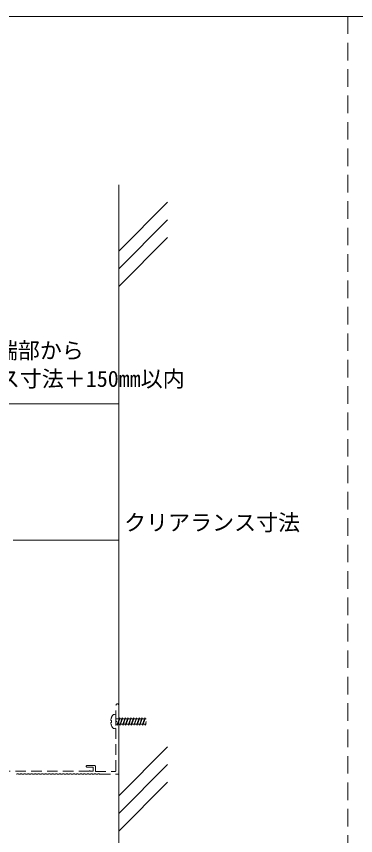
# Model space of a CAD drawing. Units: millimetres on the paper, enlarged 20 times, with parts at other scales. Extents: x -7779 to 7778, y -5419 to 5375.
# Drawn here: x 1514 to 2285, y -4430 to -2569 of the extents above; entities that cross this region are included whole.
import ezdxf
from ezdxf.enums import TextEntityAlignment as Align

# ---------------------------------------------------------------- set-up
doc = ezdxf.new("R2010")
doc.units = ezdxf.units.MM
doc.header["$LTSCALE"] = 20
doc.linetypes.add('DASHED1', pattern=[1.8, 1.2, -0.6])
doc.linetypes.add('DASHED2', pattern=[3, 2, -1])
for name, color, linetype, lineweight in [('5-2_太線１', 3, 'Continuous', 18), ('5-5_寸法', 4, 'Continuous', 9), ('5-6_文字', 7, 'DASHED1', 18), ('5-F_グリッド', 7, 'Continuous', 18), ('F-6_文字', 7, 'Continuous', 18)]:
    doc.layers.add(name, color=color, linetype=linetype, lineweight=lineweight)
doc.styles.add('ＭＳ ゴシック', font='')
doc.styles.get('ＭＳ ゴシック').set_extended_font_data('MS Gothic')

msp = doc.modelspace()

# ---------------------------------------------------------------- linework, layer by layer
at = {"layer": '5-2_太線１', "linetype": 'DASHED2'}
msp.add_line((2267.71, -2568.98), (2267.71, -4953.01), dxfattribs=at)
at = {"layer": '5-5_寸法'}
for p, q in [((1147.03, -3448.74), (1747.03, -3448.74)), ((1747.03, -3651.17), (1747.03, -3448.74)), ((1507.03, -3758.38), (1747.03, -3758.38)), ((1747.03, -3758.38), (1747.03, -3869.84))]:
    msp.add_line(p, q, dxfattribs=at)
at = {"layer": '5-6_文字', "color": 4, "linetype": 'Continuous', "lineweight": 9}
msp.add_line((1507.03, -3758.38), (1747.03, -3758.38), dxfattribs=at)
at = {"layer": '5-6_文字'}
for p, q in [((1740.63, -4169.3), (1740.63, -4133.7)), ((1740.63, -4169.3), (1740.63, -4133.7)), ((1747.03, -4288.5), (1747.03, -4133.7)), ((1747.92, -4164.3), (1740.63, -4164.3)), ((1747.78, -4164.5), (1743.41, -4176.5)), ((1749.02, -4164.5), (1744.64, -4176.5)), ((1749.21, -4162.5), (1747.78, -4164.5)), ((1749.21, -4162.5), (1749.02, -4164.5)), ((1754.32, -4164.3), (1749.04, -4164.3)), ((1754.18, -4164.5), (1749.81, -4176.5)), ((1755.42, -4164.5), (1751.04, -4176.5)), ((1755.61, -4162.5), (1754.18, -4164.5)), ((1755.61, -4162.5), (1755.42, -4164.5)), ((1760.72, -4164.3), (1755.44, -4164.3)), ((1760.58, -4164.5), (1756.21, -4176.5)), ((1761.82, -4164.5), (1757.44, -4176.5)), ((1762.01, -4162.5), (1760.58, -4164.5)), ((1762.01, -4162.5), (1761.82, -4164.5)), ((1767.12, -4164.3), (1761.84, -4164.3)), ((1766.98, -4164.5), (1762.61, -4176.5)), ((1768.22, -4164.5), (1763.84, -4176.5)), ((1768.41, -4162.5), (1766.98, -4164.5)), ((1768.41, -4162.5), (1768.22, -4164.5)), ((1773.52, -4164.3), (1768.24, -4164.3)), ((1773.38, -4164.5), (1769.01, -4176.5)), ((1774.62, -4164.5), (1770.24, -4176.5)), ((1774.81, -4162.5), (1773.38, -4164.5)), ((1774.81, -4162.5), (1774.62, -4164.5)), ((1779.92, -4164.3), (1774.64, -4164.3)), ((1779.78, -4164.5), (1775.41, -4176.5)), ((1781.02, -4164.5), (1776.64, -4176.5)), ((1781.21, -4162.5), (1779.78, -4164.5)), ((1781.21, -4162.5), (1781.02, -4164.5)), ((1786.32, -4164.3), (1781.04, -4164.3)), ((1786.18, -4164.5), (1781.81, -4176.5)), ((1787.42, -4164.5), (1783.04, -4176.5)), ((1787.61, -4162.5), (1786.18, -4164.5)), ((1787.61, -4162.5), (1787.42, -4164.5)), ((1792.72, -4164.3), (1787.44, -4164.3)), ((1792.58, -4164.5), (1788.21, -4176.5)), ((1793.82, -4164.5), (1789.44, -4176.5)), ((1794.01, -4162.5), (1792.58, -4164.5)), ((1794.01, -4162.5), (1793.82, -4164.5)), ((1799.12, -4164.3), (1793.84, -4164.3)), ((1798.98, -4164.5), (1794.61, -4176.5)), ((1800.22, -4164.5), (1795.84, -4176.5)), ((1800.41, -4162.5), (1798.98, -4164.5)), ((1800.41, -4162.5), (1800.22, -4164.5)), ((1805.52, -4164.3), (1800.24, -4164.3)), ((1805.38, -4164.5), (1801.01, -4176.5)), ((1806.62, -4164.5), (1802.24, -4176.5)), ((1806.81, -4162.5), (1805.38, -4164.5)), ((1806.81, -4162.5), (1806.62, -4164.5)), ((1806.64, -4164.3), (1809.62, -4164.3)), ((1730.63, -4168.5), (1728.71, -4168.5)), ((1730.63, -4172.5), (1728.71, -4172.5)), ((1730.63, -4168.5), (1730.63, -4172.5)), ((1740.63, -4282.1), (1740.63, -4171.7)), ((1743.39, -4176.7), (1740.63, -4176.7)), ((1743.41, -4176.5), (1743.21, -4178.5)), ((1744.64, -4176.5), (1743.21, -4178.5)), ((1749.79, -4176.7), (1744.5, -4176.7)), ((1749.81, -4176.5), (1749.61, -4178.5)), ((1751.04, -4176.5), (1749.61, -4178.5)), ((1756.19, -4176.7), (1750.9, -4176.7)), ((1756.21, -4176.5), (1756.01, -4178.5)), ((1757.44, -4176.5), (1756.01, -4178.5)), ((1762.59, -4176.7), (1757.3, -4176.7)), ((1762.61, -4176.5), (1762.41, -4178.5)), ((1763.84, -4176.5), (1762.41, -4178.5)), ((1768.99, -4176.7), (1763.7, -4176.7)), ((1769.01, -4176.5), (1768.81, -4178.5)), ((1770.24, -4176.5), (1768.81, -4178.5)), ((1775.39, -4176.7), (1770.1, -4176.7)), ((1775.41, -4176.5), (1775.21, -4178.5)), ((1776.64, -4176.5), (1775.21, -4178.5)), ((1781.79, -4176.7), (1776.5, -4176.7)), ((1781.81, -4176.5), (1781.61, -4178.5)), ((1783.04, -4176.5), (1781.61, -4178.5)), ((1788.19, -4176.7), (1782.9, -4176.7)), ((1788.21, -4176.5), (1788.01, -4178.5)), ((1789.44, -4176.5), (1788.01, -4178.5)), ((1794.59, -4176.7), (1789.3, -4176.7)), ((1794.61, -4176.5), (1794.41, -4178.5)), ((1795.84, -4176.5), (1794.41, -4178.5)), ((1800.99, -4176.7), (1795.7, -4176.7)), ((1801.01, -4176.5), (1800.81, -4178.5)), ((1802.24, -4176.5), (1800.81, -4178.5)), ((1807.39, -4176.7), (1802.1, -4176.7)), ((1807.41, -4176.5), (1807.21, -4178.5)), ((1808.64, -4176.5), (1807.21, -4178.5)), ((1807.41, -4176.5), (1809.62, -4170.41)), ((1808.5, -4176.7), (1809.62, -4176.7)), ((1808.64, -4176.5), (1809.62, -4173.8)), ((1691.83, -4270.5), (1675.03, -4270.5)), ((1689.03, -4274.5), (1675.03, -4274.5)), ((1689.03, -4283.7), (1689.03, -4274.5)), ((1693.83, -4284.1), (1693.83, -4272.5)), ((1679.83, -4283.7), (1496.23, -4283.7)), ((1522.17, -4290.5), (1519.88, -4290.5)), ((1530.17, -4290.5), (1527.88, -4290.5)), ((1538.17, -4290.5), (1535.88, -4290.5)), ((1546.17, -4290.5), (1543.88, -4290.5)), ((1554.17, -4290.5), (1551.88, -4290.5)), ((1562.17, -4290.5), (1559.88, -4290.5)), ((1570.17, -4290.5), (1567.88, -4290.5)), ((1578.17, -4290.5), (1575.88, -4290.5)), ((1586.17, -4290.5), (1583.88, -4290.5)), ((1594.17, -4290.5), (1591.88, -4290.5)), ((1602.17, -4290.5), (1599.88, -4290.5)), ((1610.17, -4290.5), (1607.88, -4290.5)), ((1618.17, -4290.5), (1615.88, -4290.5)), ((1626.17, -4290.5), (1623.88, -4290.5)), ((1634.17, -4290.5), (1631.88, -4290.5)), ((1642.17, -4290.5), (1639.88, -4290.5)), ((1650.17, -4290.5), (1647.88, -4290.5)), ((1658.17, -4290.5), (1655.88, -4290.5)), ((1666.17, -4290.5), (1663.88, -4290.5)), ((1674.17, -4290.5), (1671.88, -4290.5)), ((1682.17, -4290.5), (1679.88, -4290.5)), ((1689.03, -4283.7), (1682.23, -4283.7)), ((1690.17, -4290.5), (1687.88, -4290.5)), ((1693.83, -4284.1), (1738.63, -4284.1)), ((1698.17, -4290.5), (1695.88, -4290.5)), ((1703.88, -4290.5), (1745.03, -4290.5))]:
    msp.add_line(p, q, dxfattribs=at)
for points in [[(1734.63, -4154.5), (1737.63, -4154.5), (1740.63, -4155.5), (1740.63, -4185.5)], [(1740.63, -4185.5), (1737.63, -4186.5), (1734.63, -4186.5)]]:
    msp.add_lwpolyline(points, dxfattribs=at)
for centre, radius, start, end in [((1743.83, -4133.7), 3.2, 0, 180), ((1752.96, -4170.5), 24.33, 138.88799, 175.28544), ((1752.96, -4170.5), 24.33, 184.71456, 221.11232), ((1740.63, -4170.5), 1.2, 270, 90), ((1740.63, -4170.5), 1.2, 270, 90), ((1675.03, -4272.5), 2, 90, 270), ((1691.83, -4272.5), 2, 0, 90), ((1517.03, -4293.3), 4, 44.427, 135.573), ((1525.03, -4293.3), 4, 44.427, 135.573), ((1533.03, -4293.3), 4, 44.427, 135.573), ((1541.03, -4293.3), 4, 44.427, 135.573), ((1549.03, -4293.3), 4, 44.427, 135.573), ((1557.03, -4293.3), 4, 44.427, 135.573), ((1565.03, -4293.3), 4, 44.427, 135.573), ((1573.03, -4293.3), 4, 44.427, 135.573), ((1581.03, -4293.3), 4, 44.427, 135.573), ((1589.03, -4293.3), 4, 44.427, 135.573), ((1597.03, -4293.3), 4, 44.427, 135.573), ((1605.03, -4293.3), 4, 44.427, 135.573), ((1613.03, -4293.3), 4, 44.427, 135.573), ((1621.03, -4293.3), 4, 44.427, 135.573), ((1629.03, -4293.3), 4, 44.427, 135.573), ((1637.03, -4293.3), 4, 44.427, 135.573), ((1645.03, -4293.3), 4, 44.427, 135.573), ((1653.03, -4293.3), 4, 44.427, 135.573), ((1661.03, -4293.3), 4, 44.427, 135.573), ((1669.03, -4293.3), 4, 44.427, 135.573), ((1677.03, -4293.3), 4, 44.427, 135.573), ((1681.03, -4283.7), 1.2, 360, 180), ((1685.03, -4293.3), 4, 44.427, 135.573), ((1693.03, -4293.3), 4, 44.427, 135.573), ((1701.03, -4293.3), 4, 44.427, 135.573), ((1738.63, -4282.1), 2, 270, 0), ((1745.03, -4288.5), 2, 270, 0)]:
    msp.add_arc(centre, radius, start, end, dxfattribs=at)
at = {"layer": '5-F_グリッド'}
for p, q in [((1747.03, -2951.84), (1747.03, -4625.45)), ((1747.03, -3102.15), (1858.06, -2991.12)), ((1747.03, -3142.15), (1858.06, -3031.12)), ((1747.03, -3182.15), (1858.06, -3071.12)), ((1747.03, -4339.43), (1858.06, -4228.4)), ((1747.03, -4379.43), (1858.06, -4268.4)), ((1747.03, -4419.43), (1858.06, -4308.4))]:
    msp.add_line(p, q, dxfattribs=at)
at = {"layer": 'F-6_文字', "color": 3}
msp.add_line((77.51, -2568.98), (4457.92, -2568.98), dxfattribs=at)

# ---------------------------------------------------------------- texts
at = {"layer": '5-5_寸法', "color": 7, "style": 'ＭＳ ゴシック'}
for s, p in [('吊ボルトは端部から', (1217.49, -3357.19)), ('クリアランス寸法＋150mm以内', (1222.03, -3421.42)), ('クリアランス寸法', (1759.09, -3747.93))]:
    msp.add_text(s, height=36.66, dxfattribs=at).set_placement(p, align=Align.BOTTOM_LEFT)

doc.saveas('drawing.dxf')
